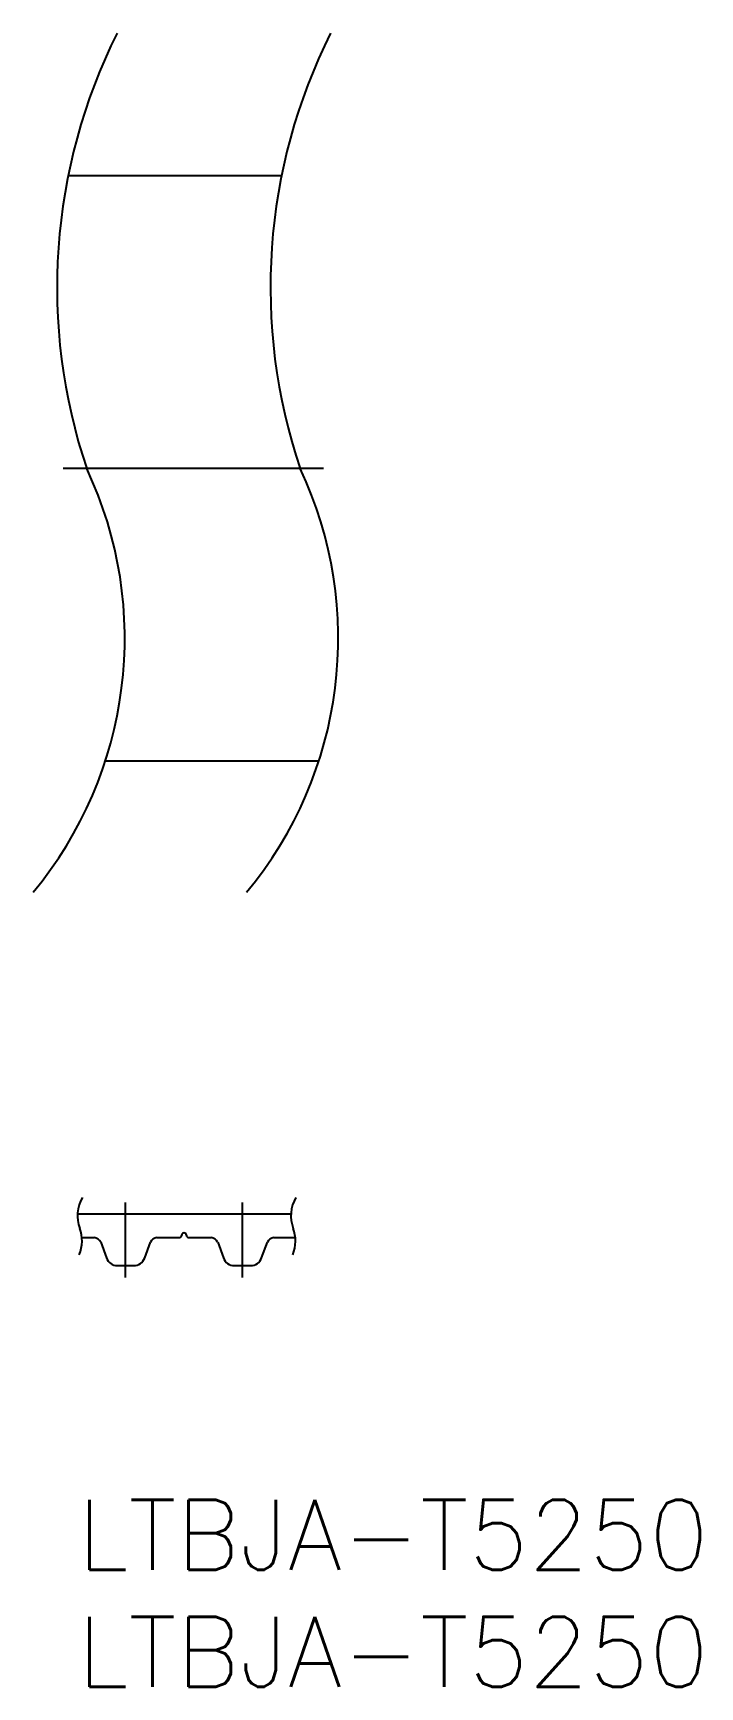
# Model space of a CAD drawing. Extents: x -1.9 to 26.6, y -8 to 62.7.
import ezdxf

# ---------------------------------------------------------------- set-up
doc = ezdxf.new("R2010")
doc.units = 0
doc.header["$LTSCALE"] = 0.5
doc.linetypes.add('CENTER', pattern=[50.8, 31.75, -6.35, 6.35, -6.35])
for name, color, linetype in [('MSM_CENTER', 1, 'CENTER'), ('MSM_CONTINUOUS', 7, 'CONTINUOUS'), ('MSM_NARROW', 5, 'CONTINUOUS'), ('MSM_PART_NUMBER', 7, 'CONTINUOUS')]:
    doc.layers.add(name, color=color, linetype=linetype)
doc.styles.get("Standard").update_dxf_attribs({"font": 'txt.shx', "height": 3, "bigfont": 'bigfont.shx'})

# ---------------------------------------------------------------- blocks, each defined once
blk = doc.blocks.new('*U9')
at = {"layer": 'MSM_PART_NUMBER'}
blk.add_text('LTBJA-T5250', height=3, dxfattribs=at).set_placement((0, -3))
blk = doc.blocks.new('*U10')
at = {"layer": 'MSM_PART_NUMBER'}
blk.add_text('LTBJA-T5250', height=3, dxfattribs=at).set_placement((0, -8))

msp = doc.modelspace()

# ---------------------------------------------------------------- linework, layer by layer
at = {"layer": 'MSM_CENTER'}
for p, q in [((10.523, 44.058), (-0.601, 44.058)), ((2.06, 9.5), (2.06, 12.7)), ((7.06, 9.5), (7.06, 12.7))]:
    msp.add_line(p, q, dxfattribs=at)
at = {"layer": 'MSM_CONTINUOUS'}
for p, q in [((8.726, 56.558), (-0.398, 56.558)), ((10.321, 31.558), (1.196, 31.558)), ((9.131, 12.2), (0.006, 12.2)), ((0.193, 11.2), (0.725, 11.2)), ((0.998, 11), (1.242, 10.329)), ((2.878, 10.329), (3.122, 11)), ((3.395, 11.2), (4.36, 11.2)), ((4.76, 11.2), (5.725, 11.2)), ((5.998, 11), (6.242, 10.329)), ((7.878, 10.329), (8.122, 11)), ((8.395, 11.2), (9.318, 11.2)), ((1.712, 10), (2.408, 10)), ((6.712, 10), (7.408, 10))]:
    msp.add_line(p, q, dxfattribs=at)
for centre, radius, start, end in [((4.56, 11.3), 0.1, 0.0001, 180), ((0.68, 10.853), 0.35, 24.85682, 82.64888), ((3.44, 10.853), 0.35, 97.35112, 155.14318), ((4.36, 11.3), 0.1, 270, 0.0001), ((4.76, 11.3), 0.1, 180, 270), ((5.68, 10.853), 0.35, 24.85682, 82.64888), ((8.44, 10.853), 0.35, 97.35112, 155.14318), ((1.712, 10.5), 0.5, 200, 270), ((2.408, 10.5), 0.5, 270, 340), ((6.712, 10.5), 0.5, 200, 270), ((7.408, 10.5), 0.5, 270, 340)]:
    msp.add_arc(centre, radius, start, end, dxfattribs=at)
at = {"layer": 'MSM_NARROW'}
for centre, radius, start, end in [((23.369, 51.797), 24.239, 153.36362, 198.62146), ((32.493, 51.797), 24.239, 153.36362, 198.62146), ((-14.953, 36.803), 16.98, 320.27459, 25.29426), ((-5.828, 36.803), 16.98, 320.27459, 25.29426), ((1.524, 12.13), 1.519, 149.31687, 200.74365), ((10.649, 12.13), 1.519, 149.31687, 200.74365), ((-1.338, 11.054), 1.538, 337.61951, 20.43844), ((7.786, 11.054), 1.538, 337.61951, 20.43844)]:
    msp.add_arc(centre, radius, start, end, dxfattribs=at)

# ---------------------------------------------------------------- block references
at = {"layer": 'MSM_CONTINUOUS'}
for name in ['*U9', '*U10']:
    msp.add_blockref(name, (0, 0), dxfattribs=at)

doc.saveas('drawing.dxf')
